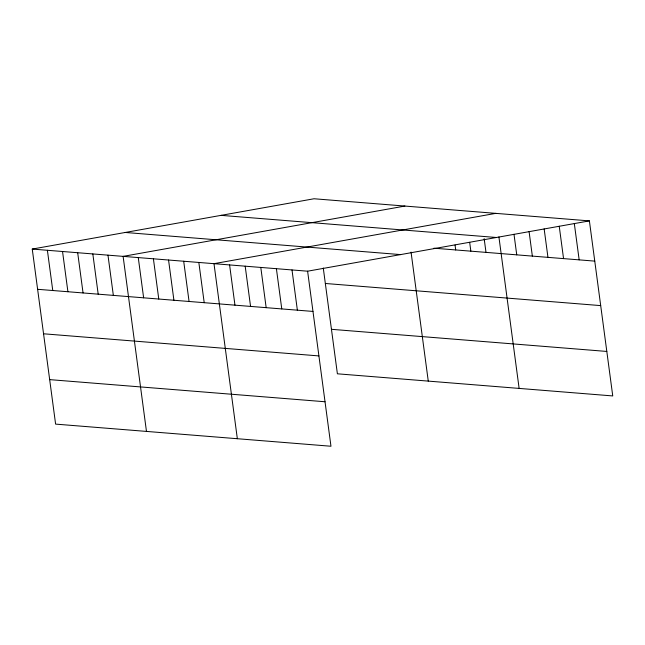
<?xml version="1.0" encoding="UTF-8"?>
<svg xmlns="http://www.w3.org/2000/svg" width="645" height="645" viewBox="0 0 645 645"><rect width="100%" height="100%" fill="white"/><g stroke="black" fill="none" stroke-linecap="round" stroke-linejoin="round"><path stroke-width="0.97" d="M32.25 249.067L307.609 271.198L330.966 446.243L55.607 424.112L32.25 249.067L314.034 198.757L589.393 220.888L612.75 395.933L337.391 373.802L323.274 268.006M404.907 206.061L123.114 256.371L146.471 431.416M495.771 213.366L213.987 263.668L237.344 438.721M307.609 271.198L589.393 220.888M221.05 215.357L496.4 237.489M433.94 248.196L594.763 261.12M125.243 232.466L400.593 254.598M325.338 283.478L600.697 305.609M37.62 289.299L312.978 311.43M331.457 329.313L606.816 351.444M43.554 333.788L318.912 355.919M49.673 379.623L325.024 401.754M574.316 223.557L579.162 259.862M559.231 226.226L563.553 258.613M544.154 228.902L547.952 257.355M529.077 231.571L532.351 256.105M513.992 234.24L516.742 254.848M498.916 236.917L519.128 388.411M484.161 238.642L485.999 252.38M469.673 242.327L470.85 251.163M455.056 245.036L455.709 249.946M411.05 252.098L428.264 381.106M292 269.941L297.369 310.172M276.399 268.691L281.768 308.923M260.798 267.433L266.167 307.665M245.189 266.183L250.558 306.415M229.588 264.926L234.957 305.158M198.837 262.459L204.207 302.69M183.696 261.241L189.066 301.473M168.555 260.024L173.916 300.256M153.405 258.806L158.775 299.038M138.264 257.589L143.633 297.821M107.973 255.154L113.343 295.386M92.832 253.936L98.193 294.168M77.682 252.719L83.052 292.951M62.541 251.502L67.91 291.733M47.391 250.284L52.761 290.516"/></g></svg>
